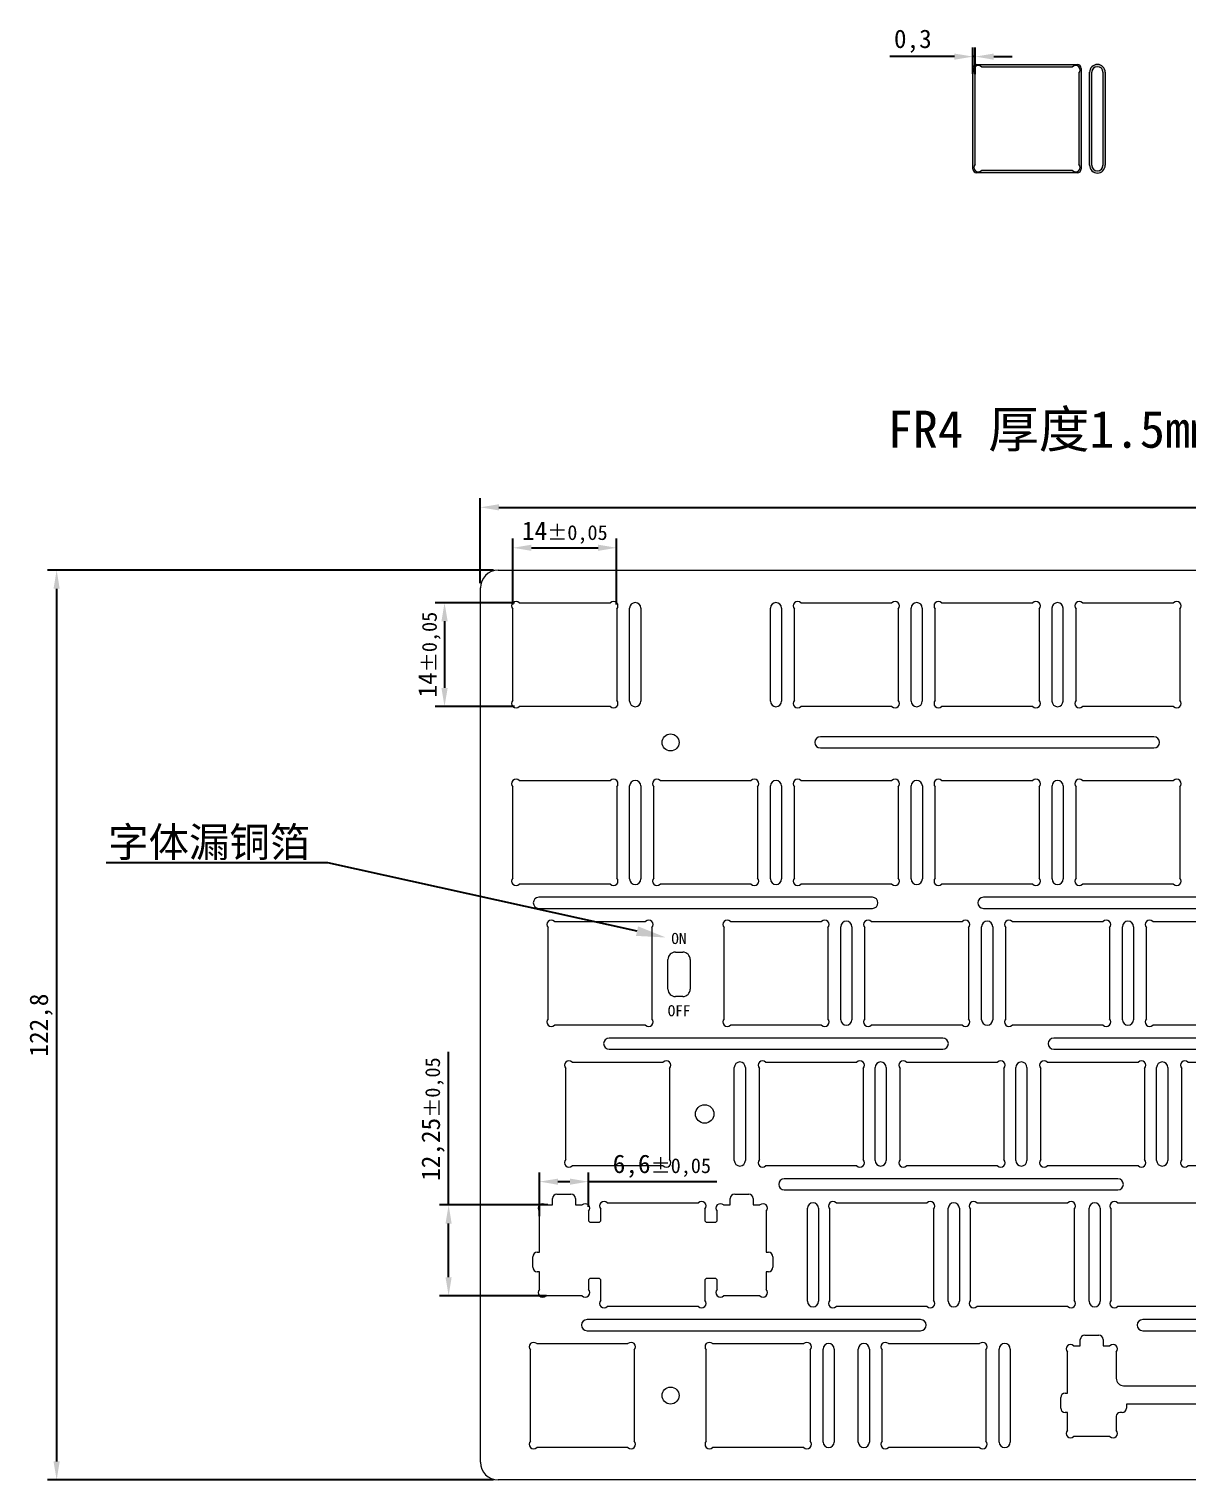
# Model space of a CAD drawing. Header units: millimetres. Extents: x -92 to 416, y -2 to 197.
# Drawn here: x -91.9 to 64.5, y -2.2 to 193.6 of the extents above; entities that cross this region are included whole.
import ezdxf
from ezdxf import colors
from ezdxf.entities.mleader import LeaderData, LeaderLine
from ezdxf.math import Vec2, Vec3

# ---------------------------------------------------------------- set-up
doc = ezdxf.new("R2010")
doc.units = ezdxf.units.MM
doc.layers.add('200', color=7, linetype='Continuous')
doc.layers.add('标注注释', color=7, linetype='Continuous')
doc.styles.get("Standard").update_dxf_attribs({"font": 'SimSun.ttf'})
doc.dimstyles.new('中尺寸标注', dxfattribs={"dimtxt": 2.5, "dimasz": 2.5, "dimexe": 1.25, "dimexo": 0.625, "dimtad": 1, "dimtxsty": 'Standard', "dimcen": 0, "dimclrd": 6, "dimclre": 6, "dimclrt": 6, "dimadec": 0, "dimazin": 2, "dimtfac": 1, "dimtmove": 0, "dimatfit": 3, "dimfxl": 0, "dimarcsym": 0})

# ---------------------------------------------------------------- blocks, each defined once
blk = doc.blocks.new('*D2')
at = {"color": 6, "lineweight": -2}
for p, q in [((35.46, 187.56), (35.46, 191.14)), ((35.76, 187.52), (35.76, 191.14)), ((32.96, 189.89), (24.23, 189.89)), ((35.76, 189.89), (35.46, 189.89)), ((38.26, 189.89), (40.76, 189.89))]:
    blk.add_line(p, q, dxfattribs=at)
at = {"color": 6}
for points in [[(32.96, 190.3), (32.96, 189.47), (35.46, 189.89)], [(38.26, 190.3), (38.26, 189.47), (35.76, 189.89)]]:
    blk.add_solid(points, dxfattribs=at)
at = {"layer": 'Defpoints', "color": 0}
for p in [(35.46, 189.89), (35.46, 186.94), (35.76, 186.9)]:
    blk.add_point(p, dxfattribs=at)
at = {"color": 6, "insert": (27.34, 191.97), "char_height": 2.5, "attachment_point": 5}
blk.add_mtext('0,3', dxfattribs=at)
blk = doc.blocks.new('*D4')
at = {"color": 6, "lineweight": -2}
for p, q in [((-26.4, 116.17), (-37.11, 116.17)), ((-35.86, 113.67), (-35.86, 104.67)), ((-26.4, 102.17), (-37.11, 102.17))]:
    blk.add_line(p, q, dxfattribs=at)
at = {"color": 6}
for points in [[(-36.28, 113.67), (-35.44, 113.67), (-35.86, 116.17)], [(-36.28, 104.67), (-35.44, 104.67), (-35.86, 102.17)]]:
    blk.add_solid(points, dxfattribs=at)
at = {"layer": 'Defpoints', "color": 0}
for p in [(-25.78, 116.17), (-35.86, 102.17), (-25.78, 102.17)]:
    blk.add_point(p, dxfattribs=at)
at = {"color": 6, "insert": (-37.9, 109.17), "char_height": 2.5, "attachment_point": 5, "rotation": 90}
blk.add_mtext('14{\\H2;±0,05}', dxfattribs=at)
blk = doc.blocks.new('*D5')
at = {"color": 6, "lineweight": -2}
for p, q in [((-26.63, 115.95), (-26.63, 124.84)), ((-24.13, 123.59), (-15.13, 123.59)), ((-12.63, 115.95), (-12.63, 124.84))]:
    blk.add_line(p, q, dxfattribs=at)
at = {"color": 6}
for points in [[(-24.13, 124.01), (-24.13, 123.18), (-26.63, 123.59)], [(-15.13, 124.01), (-15.13, 123.18), (-12.63, 123.59)]]:
    blk.add_solid(points, dxfattribs=at)
at = {"layer": 'Defpoints', "color": 0}
for p in [(-12.63, 123.59), (-26.63, 115.32), (-12.63, 115.32)]:
    blk.add_point(p, dxfattribs=at)
at = {"color": 6, "insert": (-19.63, 125.64), "char_height": 2.5, "attachment_point": 5}
blk.add_mtext('14{\\H2;±0,05}', dxfattribs=at)
blk = doc.blocks.new('*D6')
at = {"color": 6, "lineweight": -2}
for p, q in [((-35.31, 34.89), (-35.31, 55.57)), ((-21.92, 34.89), (-36.56, 34.89)), ((-35.31, 25.14), (-35.31, 32.39)), ((-22.11, 22.64), (-36.56, 22.64))]:
    blk.add_line(p, q, dxfattribs=at)
at = {"color": 6}
for points in [[(-35.73, 32.39), (-34.9, 32.39), (-35.31, 34.89)], [(-35.73, 25.14), (-34.9, 25.14), (-35.31, 22.64)]]:
    blk.add_solid(points, dxfattribs=at)
at = {"layer": 'Defpoints', "color": 0}
for p in [(-35.31, 34.89), (-21.3, 34.89), (-21.49, 22.64)]:
    blk.add_point(p, dxfattribs=at)
at = {"color": 6, "insert": (-37.4, 46.48), "char_height": 2.5, "attachment_point": 5, "rotation": 90}
blk.add_mtext('12,25{\\H2;±0,05}', dxfattribs=at)
blk = doc.blocks.new('*D7')
at = {"color": 6, "lineweight": -2}
for p, q in [((-23.05, 33.39), (-23.05, 39.29)), ((-16.45, 34.66), (-16.45, 39.29)), ((-20.55, 38.04), (-18.95, 38.04)), ((-16.45, 38.04), (0.9, 38.04))]:
    blk.add_line(p, q, dxfattribs=at)
at = {"color": 6}
for points in [[(-20.55, 38.45), (-20.55, 37.62), (-23.05, 38.04)], [(-18.95, 38.45), (-18.95, 37.62), (-16.45, 38.04)]]:
    blk.add_solid(points, dxfattribs=at)
at = {"layer": 'Defpoints', "color": 0}
for p in [(-16.45, 38.04), (-16.45, 34.04), (-23.05, 32.76)]:
    blk.add_point(p, dxfattribs=at)
at = {"color": 6, "insert": (-6.53, 40.12), "char_height": 2.5, "attachment_point": 5}
blk.add_mtext('6,6{\\H2;±0,05}', dxfattribs=at)
blk = doc.blocks.new('*D9')
at = {"color": 6, "lineweight": -2}
for p, q in [((-31.03, 118.8), (-31.03, 130.3)), ((363.29, 118.8), (363.29, 130.3)), ((-28.53, 129.05), (360.79, 129.05))]:
    blk.add_line(p, q, dxfattribs=at)
at = {"color": 6}
for points in [[(-28.53, 129.47), (-28.53, 128.64), (-31.03, 129.05)], [(360.79, 129.47), (360.79, 128.64), (363.29, 129.05)]]:
    blk.add_solid(points, dxfattribs=at)
at = {"layer": 'Defpoints', "color": 0}
for p in [(363.29, 129.05), (-31.03, 118.17), (363.29, 118.17)]:
    blk.add_point(p, dxfattribs=at)
at = {"color": 6, "insert": (166.13, 131.14), "char_height": 2.5, "attachment_point": 5}
blk.add_mtext('394,31', dxfattribs=at)
blk = doc.blocks.new('*D10')
at = {"color": 6, "lineweight": -2}
for p, q in [((-29.25, 120.57), (-89.46, 120.57)), ((-88.21, 118.07), (-88.21, 0.27)), ((-29.25, -2.23), (-89.46, -2.23))]:
    blk.add_line(p, q, dxfattribs=at)
at = {"color": 6}
for points in [[(-88.63, 118.07), (-87.8, 118.07), (-88.21, 120.57)], [(-88.63, 0.27), (-87.8, 0.27), (-88.21, -2.23)]]:
    blk.add_solid(points, dxfattribs=at)
at = {"layer": 'Defpoints', "color": 0}
for p in [(-28.63, 120.57), (-88.21, -2.23), (-28.63, -2.23)]:
    blk.add_point(p, dxfattribs=at)
at = {"color": 6, "insert": (-90.3, 59.17), "char_height": 2.5, "attachment_point": 5, "rotation": 90}
blk.add_mtext('122,8', dxfattribs=at)

msp = doc.modelspace()

# ---------------------------------------------------------------- hatches: boundary and pattern name
h = msp.add_hatch(color=51)
h.dxf.hatch_style = 1
h.paths.add_polyline_path([(35.956, 188.802, 0.4142136), (35.456, 188.302), (35.456, 174.702, 0.4142136), (35.956, 174.202), (49.556, 174.202, 0.4142136), (50.056, 174.702), (50.056, 188.302, 0.4142136), (49.556, 188.802)])
h.paths.add_polyline_path([(36.604, 188.502, 1), (35.756, 187.653), (35.756, 175.35, 1), (36.604, 174.502), (48.907, 174.502, 1), (49.756, 175.35), (49.756, 187.653, 1), (48.907, 188.502)], flags=16)
h = msp.add_hatch(color=51)
h.dxf.hatch_style = 1
h.paths.add_polyline_path([(51.206, 187.777), (51.206, 175.227, 1), (53.306, 175.227), (53.306, 187.777, 1)])
h.paths.add_polyline_path([(51.506, 187.777), (51.506, 175.227, 1), (53.006, 175.227), (53.006, 187.777, 1)], flags=16)

# ---------------------------------------------------------------- linework, layer by layer
at = {"layer": '200', "color": 0, "linetype": 'Continuous', "lineweight": 18}
for p, q in [((35.456, 174.702), (35.456, 188.302)), ((35.956, 188.802), (49.556, 188.802)), ((36.604, 188.502), (48.907, 188.502)), ((50.056, 188.302), (50.056, 174.702)), ((35.756, 175.35), (35.756, 187.653)), ((49.756, 187.653), (49.756, 175.35)), ((51.206, 175.227), (51.206, 187.777)), ((51.506, 175.227), (51.506, 187.777)), ((53.006, 187.777), (53.006, 175.227)), ((53.306, 187.777), (53.306, 175.227)), ((48.907, 174.502), (36.604, 174.502)), ((49.556, 174.202), (35.956, 174.202)), ((-28.626, 120.571), (360.887, 120.571)), ((-31.026, 0.172), (-31.026, 118.171)), ((-25.777, 116.171), (-13.475, 116.171)), ((12.223, 116.171), (24.525, 116.171)), ((31.223, 116.171), (43.525, 116.171)), ((50.223, 116.171), (62.525, 116.171)), ((-26.626, 103.02), (-26.626, 115.323)), ((-12.626, 115.323), (-12.626, 103.02)), ((-10.876, 102.896), (-10.876, 115.446)), ((-9.376, 115.446), (-9.376, 102.896)), ((8.12, 102.896), (8.12, 115.446)), ((9.62, 115.446), (9.62, 102.896)), ((11.374, 103.02), (11.374, 115.323)), ((25.374, 115.323), (25.374, 103.02)), ((27.12, 102.896), (27.12, 115.446)), ((28.62, 115.446), (28.62, 102.896)), ((30.374, 103.02), (30.374, 115.323)), ((44.374, 115.323), (44.374, 103.02)), ((46.12, 115.446), (46.12, 102.896)), ((47.62, 102.896), (47.62, 115.446)), ((49.374, 103.02), (49.374, 115.323)), ((63.374, 115.323), (63.374, 103.02)), ((-13.475, 102.171), (-25.777, 102.171)), ((24.525, 102.171), (12.223, 102.171)), ((43.525, 102.171), (31.223, 102.171)), ((62.525, 102.171), (50.223, 102.171)), ((59.884, 98.071), (14.859, 98.071)), ((14.859, 96.571), (59.884, 96.571)), ((-25.777, 92.171), (-13.475, 92.171)), ((-6.777, 92.171), (5.525, 92.171)), ((12.223, 92.171), (24.525, 92.171)), ((31.223, 92.171), (43.525, 92.171)), ((50.223, 92.171), (62.525, 92.171)), ((-26.626, 79.02), (-26.626, 91.323)), ((-12.626, 91.323), (-12.626, 79.02)), ((-10.876, 78.896), (-10.876, 91.446)), ((-9.376, 91.446), (-9.376, 78.896)), ((-7.626, 79.02), (-7.626, 91.323)), ((6.374, 91.323), (6.374, 79.02)), ((8.124, 78.896), (8.124, 91.446)), ((9.624, 91.446), (9.624, 78.896)), ((11.374, 79.02), (11.374, 91.323)), ((25.374, 91.323), (25.374, 79.02)), ((27.124, 78.896), (27.124, 91.446)), ((28.624, 91.446), (28.624, 78.896)), ((30.374, 79.02), (30.374, 91.323)), ((44.374, 91.323), (44.374, 79.02)), ((46.124, 78.896), (46.124, 91.446)), ((47.624, 91.446), (47.624, 78.896)), ((49.374, 79.02), (49.374, 91.323)), ((63.374, 91.323), (63.374, 79.02)), ((-13.475, 78.171), (-25.777, 78.171)), ((21.886, 76.421), (-23.139, 76.421)), ((5.525, 78.171), (-6.777, 78.171)), ((24.525, 78.171), (12.223, 78.171)), ((43.525, 78.171), (31.223, 78.171)), ((81.886, 76.421), (36.861, 76.421)), ((62.525, 78.171), (50.223, 78.171)), ((-23.139, 74.921), (21.886, 74.921)), ((36.861, 74.921), (81.886, 74.921)), ((-21.033, 73.174), (-8.731, 73.174)), ((2.725, 73.173), (15.028, 73.173)), ((21.725, 73.173), (34.028, 73.173)), ((40.725, 73.173), (53.028, 73.173)), ((59.725, 73.173), (72.028, 73.173)), ((-21.882, 60.023), (-21.882, 72.325)), ((-7.882, 72.325), (-7.882, 60.023)), ((1.876, 60.022), (1.876, 72.325)), ((15.876, 72.325), (15.876, 60.022)), ((17.624, 59.896), (17.624, 72.446)), ((19.124, 72.446), (19.124, 59.896)), ((20.876, 60.022), (20.876, 72.325)), ((34.876, 72.325), (34.876, 60.022)), ((36.624, 59.896), (36.624, 72.446)), ((38.124, 72.446), (38.124, 59.896)), ((39.876, 60.022), (39.876, 72.325)), ((53.876, 72.325), (53.876, 60.022)), ((55.624, 59.896), (55.624, 72.446)), ((57.124, 72.446), (57.124, 59.896)), ((58.876, 60.022), (58.876, 72.325)), ((-4.706, 69.021), (-3.706, 69.021)), ((-5.706, 64.021), (-5.706, 68.021)), ((-2.706, 68.021), (-2.706, 64.021)), ((-3.706, 63.021), (-4.706, 63.021)), ((-8.731, 59.174), (-21.033, 59.174)), ((15.028, 59.173), (2.725, 59.173)), ((34.028, 59.173), (21.725, 59.173)), ((53.028, 59.173), (40.725, 59.173)), ((72.028, 59.173), (59.725, 59.173)), ((31.386, 57.421), (-13.639, 57.421)), ((91.386, 57.421), (46.361, 57.421)), ((-13.639, 55.921), (31.386, 55.921)), ((46.361, 55.921), (91.386, 55.921)), ((-19.499, 41.025), (-19.499, 53.328)), ((-18.65, 54.177), (-6.347, 54.177)), ((-5.499, 53.328), (-5.499, 41.025)), ((3.249, 40.896), (3.249, 53.446)), ((4.749, 53.446), (4.749, 40.896)), ((6.626, 41.016), (6.626, 53.319)), ((7.475, 54.168), (19.778, 54.168)), ((20.626, 53.319), (20.626, 41.016)), ((22.249, 40.896), (22.249, 53.446)), ((23.749, 53.446), (23.749, 40.896)), ((25.626, 41.016), (25.626, 53.319)), ((26.475, 54.168), (38.778, 54.168)), ((39.626, 53.319), (39.626, 41.016)), ((41.249, 40.896), (41.249, 53.446)), ((42.749, 53.446), (42.749, 40.896)), ((44.626, 41.016), (44.626, 53.319)), ((45.475, 54.168), (57.778, 54.168)), ((58.626, 53.319), (58.626, 41.016)), ((60.249, 40.896), (60.249, 53.446)), ((61.749, 53.446), (61.749, 40.896)), ((63.626, 41.016), (63.626, 53.319)), ((64.475, 54.168), (76.778, 54.168)), ((-6.347, 40.177), (-18.65, 40.177)), ((19.778, 40.168), (7.475, 40.168)), ((38.778, 40.168), (26.475, 40.168)), ((57.778, 40.168), (45.475, 40.168)), ((76.778, 40.168), (64.475, 40.168)), ((55.011, 38.421), (9.986, 38.421)), ((-21.299, 34.888), (-21.299, 35.753)), ((-20.699, 36.353), (-18.799, 36.353)), ((-18.199, 35.753), (-18.199, 34.888)), ((2.701, 34.888), (2.701, 35.753)), ((3.301, 36.353), (5.201, 36.353)), ((5.801, 35.753), (5.801, 34.888)), ((9.986, 36.921), (55.011, 36.921)), ((-23.049, 28.503), (-23.049, 34.039)), ((-22.2, 34.888), (-21.299, 34.888)), ((-18.199, 34.888), (-17.297, 34.888)), ((-16.449, 34.039), (-16.449, 32.853)), ((-14.749, 32.853), (-14.749, 34.329)), ((-13.9, 35.178), (-1.597, 35.178)), ((-0.749, 34.329), (-0.749, 32.853)), ((0.951, 32.853), (0.951, 34.039)), ((1.8, 34.888), (2.701, 34.888)), ((5.801, 34.888), (6.703, 34.888)), ((7.551, 34.039), (7.551, 28.503)), ((13.124, 21.896), (13.124, 34.446)), ((14.624, 34.446), (14.624, 21.896)), ((16.126, 22.024), (16.126, 34.327)), ((16.975, 35.175), (29.278, 35.175)), ((30.126, 34.327), (30.126, 22.024)), ((32.124, 21.896), (32.124, 34.446)), ((33.624, 34.446), (33.624, 21.896)), ((35.126, 22.024), (35.126, 34.327)), ((35.975, 35.175), (48.278, 35.175)), ((49.126, 34.327), (49.126, 22.024)), ((51.124, 21.896), (51.124, 34.446)), ((52.624, 34.446), (52.624, 21.896)), ((54.126, 22.024), (54.126, 34.327)), ((54.975, 35.175), (67.278, 35.175)), ((-16.149, 32.553), (-15.049, 32.553)), ((-0.449, 32.553), (0.651, 32.553)), ((-23.949, 26.483), (-23.949, 27.903)), ((-23.349, 28.503), (-23.049, 28.503)), ((7.551, 28.503), (7.851, 28.503)), ((8.451, 27.903), (8.451, 26.483)), ((-23.049, 25.883), (-23.349, 25.883)), ((-23.049, 23.486), (-23.049, 25.883)), ((7.851, 25.883), (7.551, 25.883)), ((7.551, 25.883), (7.551, 23.486)), ((-16.449, 24.673), (-16.449, 23.486)), ((-15.049, 24.973), (-16.149, 24.973)), ((-14.749, 22.026), (-14.749, 24.673)), ((-0.749, 24.673), (-0.749, 22.026)), ((0.651, 24.973), (-0.449, 24.973)), ((0.951, 23.486), (0.951, 24.673)), ((-17.297, 22.638), (-22.2, 22.638)), ((6.703, 22.638), (1.8, 22.638)), ((-1.597, 21.178), (-13.9, 21.178)), ((29.278, 21.175), (16.975, 21.175)), ((48.278, 21.175), (35.975, 21.175)), ((67.278, 21.175), (54.975, 21.175)), ((28.392, 19.421), (-16.633, 19.421)), ((-16.633, 17.921), (28.392, 17.921)), ((88.392, 19.421), (58.367, 19.421)), ((58.367, 17.921), (88.392, 17.921)), ((-23.414, 16.172), (-11.111, 16.172)), ((0.316, 16.172), (12.619, 16.172)), ((24.046, 16.172), (36.349, 16.172)), ((49.044, 15.882), (49.945, 15.882)), ((49.945, 15.882), (49.945, 16.722)), ((50.545, 17.322), (52.445, 17.322)), ((53.045, 16.722), (53.045, 15.882)), ((53.045, 15.882), (53.947, 15.882)), ((-24.262, 3.021), (-24.262, 15.324)), ((-10.262, 15.324), (-10.262, 3.021)), ((-0.532, 3.021), (-0.532, 15.324)), ((13.468, 15.324), (13.468, 3.021)), ((15.229, 2.896), (15.229, 15.446)), ((16.729, 15.446), (16.729, 2.896)), ((19.979, 2.896), (19.979, 15.446)), ((21.479, 15.446), (21.479, 2.896)), ((23.198, 3.021), (23.198, 15.324)), ((37.198, 15.324), (37.198, 3.021)), ((38.999, 2.896), (38.999, 15.446)), ((40.499, 15.446), (40.499, 2.896)), ((48.195, 9.497), (48.195, 15.033)), ((54.795, 15.033), (54.795, 11.497)), ((55.795, 10.497), (94.195, 10.497)), ((47.295, 7.477), (47.295, 8.897)), ((47.895, 9.497), (48.195, 9.497)), ((94.195, 8.022), (56.195, 8.022)), ((56.195, 8.022), (56.195, 7.477)), ((48.195, 6.877), (47.895, 6.877)), ((48.195, 4.481), (48.195, 6.877)), ((54.795, 6.377), (54.795, 4.481)), ((55.595, 6.877), (55.295, 6.877)), ((-11.111, 2.172), (-23.414, 2.172)), ((12.619, 2.172), (0.316, 2.172)), ((36.349, 2.172), (24.046, 2.172)), ((53.947, 3.632), (49.044, 3.632)), ((360.887, -2.228), (-28.626, -2.228))]:
    msp.add_line(p, q, dxfattribs=at)
for centre, radius in [((-5.351, 97.321), 1.15), ((-0.749, 47.177), 1.25), ((-5.351, 9.171), 1.15)]:
    msp.add_circle(centre, radius, dxfattribs=at)
for centre, radius, start, end in [((35.956, 188.302), 0.5, 90, 180), ((36.18, 188.078), 0.6, 45, 225), ((49.331, 188.078), 0.6, 315, 135), ((49.556, 188.302), 0.5, 0, 90), ((52.256, 187.777), 1.05, 0, 180), ((52.256, 187.777), 0.75, 0, 180), ((35.956, 174.702), 0.5, 180, 270), ((36.18, 174.926), 0.6, 135, 315), ((49.331, 174.926), 0.6, 225, 45), ((49.556, 174.702), 0.5, 270, 0), ((52.256, 175.227), 1.05, 180, 0), ((52.256, 175.227), 0.75, 180, 0), ((-28.626, 118.171), 2.4, 90, 180), ((-26.202, 115.747), 0.6, 45, 225), ((-13.05, 115.747), 0.6, 315, 135), ((-10.126, 115.446), 0.75, 0, 180), ((8.87, 115.446), 0.75, 0, 180), ((11.798, 115.747), 0.6, 45, 225), ((24.95, 115.747), 0.6, 315, 135), ((27.87, 115.446), 0.75, 0, 180), ((30.798, 115.747), 0.6, 45, 225), ((43.95, 115.747), 0.6, 315, 135), ((46.87, 115.446), 0.75, 0, 180), ((49.798, 115.747), 0.6, 45, 225), ((62.95, 115.747), 0.6, 315, 135), ((-26.202, 102.596), 0.6, 135, 315), ((-13.05, 102.596), 0.6, 225, 45), ((-10.126, 102.896), 0.75, 180, 0), ((8.87, 102.896), 0.75, 180, 0), ((11.798, 102.596), 0.6, 135, 315), ((24.95, 102.596), 0.6, 225, 45), ((27.87, 102.896), 0.75, 180, 0), ((30.798, 102.596), 0.6, 135, 315), ((43.95, 102.596), 0.6, 225, 45), ((46.87, 102.896), 0.75, 180, 0), ((49.798, 102.596), 0.6, 135, 315), ((62.95, 102.596), 0.6, 225, 45), ((14.859, 97.321), 0.75, 90, 270), ((59.884, 97.321), 0.75, 270, 90), ((-26.202, 91.747), 0.6, 45, 225), ((-13.05, 91.747), 0.6, 315, 135), ((-10.126, 91.446), 0.75, 0, 180), ((-7.202, 91.747), 0.6, 45, 225), ((5.95, 91.747), 0.6, 315, 135), ((8.874, 91.446), 0.75, 0, 180), ((11.798, 91.747), 0.6, 45, 225), ((24.95, 91.747), 0.6, 315, 135), ((27.874, 91.446), 0.75, 0, 180), ((30.798, 91.747), 0.6, 45, 225), ((43.95, 91.747), 0.6, 315, 135), ((46.874, 91.446), 0.75, 0, 180), ((49.798, 91.747), 0.6, 45, 225), ((62.95, 91.747), 0.6, 315, 135), ((-26.202, 78.596), 0.6, 135, 315), ((-13.05, 78.596), 0.6, 225, 45), ((-10.126, 78.896), 0.75, 180, 0), ((-7.202, 78.596), 0.6, 135, 315), ((5.95, 78.596), 0.6, 225, 45), ((8.874, 78.896), 0.75, 180, 0), ((11.798, 78.596), 0.6, 135, 315), ((24.95, 78.596), 0.6, 225, 45), ((27.874, 78.896), 0.75, 180, 0), ((30.798, 78.596), 0.6, 135, 315), ((43.95, 78.596), 0.6, 225, 45), ((46.874, 78.896), 0.75, 180, 0), ((49.798, 78.596), 0.6, 135, 315), ((62.95, 78.596), 0.6, 225, 45), ((-23.139, 75.671), 0.75, 90, 270), ((21.886, 75.671), 0.75, 270, 90), ((36.861, 75.671), 0.75, 90, 270), ((-21.458, 72.75), 0.6, 45, 225), ((-8.306, 72.75), 0.6, 315, 135), ((2.301, 72.749), 0.6, 45, 225), ((15.452, 72.749), 0.6, 315, 135), ((18.374, 72.446), 0.75, 0, 180), ((21.301, 72.749), 0.6, 45, 225), ((34.452, 72.749), 0.6, 315, 135), ((37.374, 72.446), 0.75, 0, 180), ((40.301, 72.749), 0.6, 45, 225), ((53.452, 72.749), 0.6, 315, 135), ((56.374, 72.446), 0.75, 0, 180), ((59.301, 72.749), 0.6, 45, 225), ((-4.706, 68.021), 1, 90, 180), ((-3.706, 68.021), 1, 0, 90), ((-4.706, 64.021), 1, 180, 270), ((-3.706, 64.021), 1, 270, 0), ((-21.458, 59.598), 0.6, 135, 315), ((-8.306, 59.598), 0.6, 225, 45), ((2.301, 59.598), 0.6, 135, 315), ((15.452, 59.598), 0.6, 225, 45), ((18.374, 59.896), 0.75, 180, 0), ((21.301, 59.598), 0.6, 135, 315), ((34.452, 59.598), 0.6, 225, 45), ((37.374, 59.896), 0.75, 180, 0), ((40.301, 59.598), 0.6, 135, 315), ((53.452, 59.598), 0.6, 225, 45), ((56.374, 59.896), 0.75, 180, 0), ((59.301, 59.598), 0.6, 135, 315), ((-13.639, 56.671), 0.75, 90, 270), ((31.386, 56.671), 0.75, 270, 90), ((46.361, 56.671), 0.75, 90, 270), ((-19.075, 53.752), 0.6, 45, 225), ((-5.923, 53.752), 0.6, 315, 135), ((3.999, 53.446), 0.75, 0, 180), ((7.051, 53.743), 0.6, 45, 225), ((20.202, 53.743), 0.6, 315, 135), ((22.999, 53.446), 0.75, 0, 180), ((26.051, 53.743), 0.6, 45, 225), ((39.202, 53.743), 0.6, 315, 135), ((41.999, 53.446), 0.75, 0, 180), ((45.051, 53.743), 0.6, 45, 225), ((58.202, 53.743), 0.6, 315, 135), ((60.999, 53.446), 0.75, 0, 180), ((64.051, 53.743), 0.6, 45, 225), ((-19.075, 40.601), 0.6, 135, 315), ((-5.923, 40.601), 0.6, 225, 45), ((3.999, 40.896), 0.75, 180, 0), ((7.051, 40.592), 0.6, 135, 315), ((20.202, 40.592), 0.6, 225, 45), ((22.999, 40.896), 0.75, 180, 0), ((26.051, 40.592), 0.6, 135, 315), ((39.202, 40.592), 0.6, 225, 45), ((41.999, 40.896), 0.75, 180, 0), ((45.051, 40.592), 0.6, 135, 315), ((58.202, 40.592), 0.6, 225, 45), ((60.999, 40.896), 0.75, 180, 0), ((64.051, 40.592), 0.6, 135, 315), ((9.986, 37.671), 0.75, 90, 270), ((55.011, 37.671), 0.75, 270, 90), ((-20.699, 35.753), 0.6, 90, 180), ((-18.799, 35.753), 0.6, 0, 90), ((-14.325, 34.753), 0.6, 45, 225), ((-1.173, 34.753), 0.6, 315, 135), ((3.301, 35.753), 0.6, 90, 180), ((5.201, 35.753), 0.6, 0, 90), ((16.55, 34.751), 0.6, 45, 225), ((29.702, 34.751), 0.6, 315, 135), ((35.55, 34.751), 0.6, 45, 225), ((48.702, 34.751), 0.6, 315, 135), ((54.55, 34.751), 0.6, 45, 225), ((-22.625, 34.463), 0.6, 45, 225), ((-16.873, 34.463), 0.6, 315, 135), ((1.375, 34.463), 0.6, 45, 225), ((7.127, 34.463), 0.6, 315, 135), ((13.874, 34.446), 0.75, 0, 180), ((32.874, 34.446), 0.75, 0, 180), ((51.874, 34.446), 0.75, 0, 180), ((-16.149, 32.853), 0.3, 180, 270), ((-15.049, 32.853), 0.3, 270, 0), ((-0.449, 32.853), 0.3, 180, 270), ((0.651, 32.853), 0.3, 270, 0), ((-23.349, 27.903), 0.6, 90, 180), ((7.851, 27.903), 0.6, 0, 90), ((-23.349, 26.483), 0.6, 180, 270), ((7.851, 26.483), 0.6, 270, 0), ((-16.149, 24.673), 0.3, 90, 180), ((-15.049, 24.673), 0.3, 0, 90), ((-0.449, 24.673), 0.3, 90, 180), ((0.651, 24.673), 0.3, 0, 90), ((-22.625, 23.062), 0.6, 135, 315), ((-16.873, 23.062), 0.6, 225, 45), ((-14.325, 21.602), 0.6, 135, 315), ((-1.173, 21.602), 0.6, 225, 45), ((1.375, 23.062), 0.6, 135, 315), ((7.127, 23.062), 0.6, 225, 45), ((13.874, 21.896), 0.75, 180, 0), ((16.55, 21.599), 0.6, 135, 315), ((29.702, 21.599), 0.6, 225, 45), ((32.874, 21.896), 0.75, 180, 0), ((35.55, 21.599), 0.6, 135, 315), ((48.702, 21.599), 0.6, 225, 45), ((51.874, 21.896), 0.75, 180, 0), ((54.55, 21.599), 0.6, 135, 315), ((-16.633, 18.671), 0.75, 90, 270), ((28.392, 18.671), 0.75, 270, 90), ((58.367, 18.671), 0.75, 90, 270), ((-23.838, 15.748), 0.6, 45, 225), ((-10.687, 15.748), 0.6, 315, 135), ((-0.108, 15.748), 0.6, 45, 225), ((13.043, 15.748), 0.6, 315, 135), ((15.979, 15.446), 0.75, 0, 180), ((20.729, 15.446), 0.75, 0, 180), ((23.622, 15.748), 0.6, 45, 225), ((36.773, 15.748), 0.6, 315, 135), ((39.749, 15.446), 0.75, 0, 180), ((48.62, 15.458), 0.6, 45, 225), ((50.545, 16.722), 0.6, 90, 180), ((52.445, 16.722), 0.6, 0, 90), ((54.371, 15.458), 0.6, 315, 135), ((55.795, 11.497), 1, 180, 270), ((47.895, 8.897), 0.6, 90, 180), ((47.895, 7.477), 0.6, 180, 270), ((55.295, 6.377), 0.5, 90, 180), ((55.595, 7.477), 0.6, 270, 0), ((48.62, 4.056), 0.6, 135, 315), ((54.371, 4.056), 0.6, 225, 45), ((-23.838, 2.596), 0.6, 135, 315), ((-10.687, 2.596), 0.6, 225, 45), ((-0.108, 2.596), 0.6, 135, 315), ((13.043, 2.596), 0.6, 225, 45), ((15.979, 2.896), 0.75, 180, 0), ((20.729, 2.896), 0.75, 180, 0), ((23.622, 2.596), 0.6, 135, 315), ((36.773, 2.596), 0.6, 225, 45), ((39.749, 2.896), 0.75, 180, 0), ((-28.626, 0.172), 2.4, 180, 270)]:
    msp.add_arc(centre, radius, start, end, dxfattribs=at)

# ---------------------------------------------------------------- texts
at = {"char_height": 1.5, "attachment_point": 1}
for s, width, insert in [('ON', 0.48187, (-5.253, 71.609)), ('OFF', 4.53492, (-5.738, 61.857))]:
    msp.add_mtext_dynamic_manual_height_columns(s, width=width, gutter_width=12.5, heights=[0], dxfattribs=dict(at, insert=insert))
at = {"layer": '标注注释', "insert": (23.921, 142.095), "char_height": 5, "attachment_point": 1}
msp.add_mtext_dynamic_manual_height_columns('FR4 {\\fSimSun|b0|i0|c134|p34;厚度1.5mm 轴孔、槽孔、开槽孔一圈铜箔(宽度0.3mm，参考上图），亮面白油，OSP工艺}', width=374.75898, gutter_width=12.5, heights=[8.462], dxfattribs=at)

# ---------------------------------------------------------------- dimensions: what is measured, and where the dimension line sits
for base, p1, p2, picture, middle in [((35.456, 189.888), (35.756, 186.895), (35.456, 186.938), '*D2', (27.345, 191.972)), ((363.287, 129.054), (-31.026, 118.171), (363.287, 118.171), '*D9', (166.13, 131.139))]:
    dim = msp.add_linear_dim(base=base, p1=p1, p2=p2, dimstyle='中尺寸标注')
    dim.commit()
    dim.dimension.update_dxf_attribs({"geometry": picture, "text_midpoint": middle})
dim = msp.add_linear_dim(base=(-12.626, 123.595), p1=(-26.626, 115.323), p2=(-12.626, 115.323), dimstyle='中尺寸标注', override={"dimtol": 1, "dimtp": 0.05, "dimtm": 0.05, "dimtfac": 0.8})
dim.commit()
dim.dimension.update_dxf_attribs({"geometry": '*D5', "text_midpoint": (-19.626, 123.595), "dimtype": 160})
dim = msp.add_linear_dim(base=(-88.214, -2.228), p1=(-28.626, 120.571), p2=(-28.626, -2.228), angle=90, dimstyle='中尺寸标注')
dim.commit()
dim.dimension.update_dxf_attribs({"geometry": '*D10', "text_midpoint": (-90.298, 59.172)})
dim = msp.add_linear_dim(base=(-35.861, 102.171), p1=(-25.777, 116.171), p2=(-25.777, 102.171), angle=90, dimstyle='中尺寸标注', override={"dimtol": 1, "dimtp": 0.05, "dimtm": 0.05, "dimtfac": 0.8})
dim.commit()
dim.dimension.update_dxf_attribs({"geometry": '*D4', "text_midpoint": (-35.861, 109.171), "dimtype": 160})
dim = msp.add_linear_dim(base=(-35.315, 34.888), p1=(-21.486, 22.638), p2=(-21.299, 34.888), angle=90, dimstyle='中尺寸标注', override={"dimtol": 1, "dimtp": 0.05, "dimtm": 0.05, "dimtfac": 0.8})
dim.commit()
dim.dimension.update_dxf_attribs({"geometry": '*D6', "text_midpoint": (-37.399, 46.481)})
dim = msp.add_linear_dim(base=(-16.449, 38.036), p1=(-23.049, 32.764), p2=(-16.449, 34.039), dimstyle='中尺寸标注', override={"dimtol": 1, "dimtp": 0.05, "dimtm": 0.05, "dimtfac": 0.8})
dim.commit()
dim.dimension.update_dxf_attribs({"geometry": '*D7', "text_midpoint": (-6.525, 40.121)})

# ---------------------------------------------------------------- leaders
ml = msp.add_multileader_mtext('Standard')
ml.set_content('字体漏铜箔', color=256)
ml.set_leader_properties()
ml.build(insert=Vec2(0, 0))
ml.multileader.update_dxf_attribs({"text_right_attachment_type": 6, "dogleg_length": 0.36})
ctx = ml.context
ctx.base_point, ctx.plane_origin = Vec3(-84.045, 83.579), Vec3(-5.975, 70.992)
ctx.right_attachment, ctx.text_align_type = 6, 2
notes = []
notes.append((ctx, [(0, (1, 1, 0), (-51.618, 81.069), (-1, 0), 0.36, [(0, [(-5.975, 70.992)], 0, [])])]))
ctx.mtext.insert, ctx.mtext.alignment, ctx.mtext.flow_direction = Vec3(-53.978, 85.869), 3, 5
for ctx, leaders in notes:
    for number, flags, end, landing, length, lines in leaders:
        leader = LeaderData()
        leader.index, (leader.has_last_leader_line, leader.has_dogleg_vector, leader.attachment_direction) = number, flags
        leader.last_leader_point, leader.dogleg_vector, leader.dogleg_length = Vec3(end), Vec3(landing), length
        for number, points, colour, breaks in lines:
            line = LeaderLine()
            line.index, line.vertices, line.color, line.breaks = number, Vec3.list(points), colors.encode_raw_color(colour), breaks
            leader.lines.append(line)
        ctx.leaders.append(leader)

doc.saveas('drawing.dxf')
